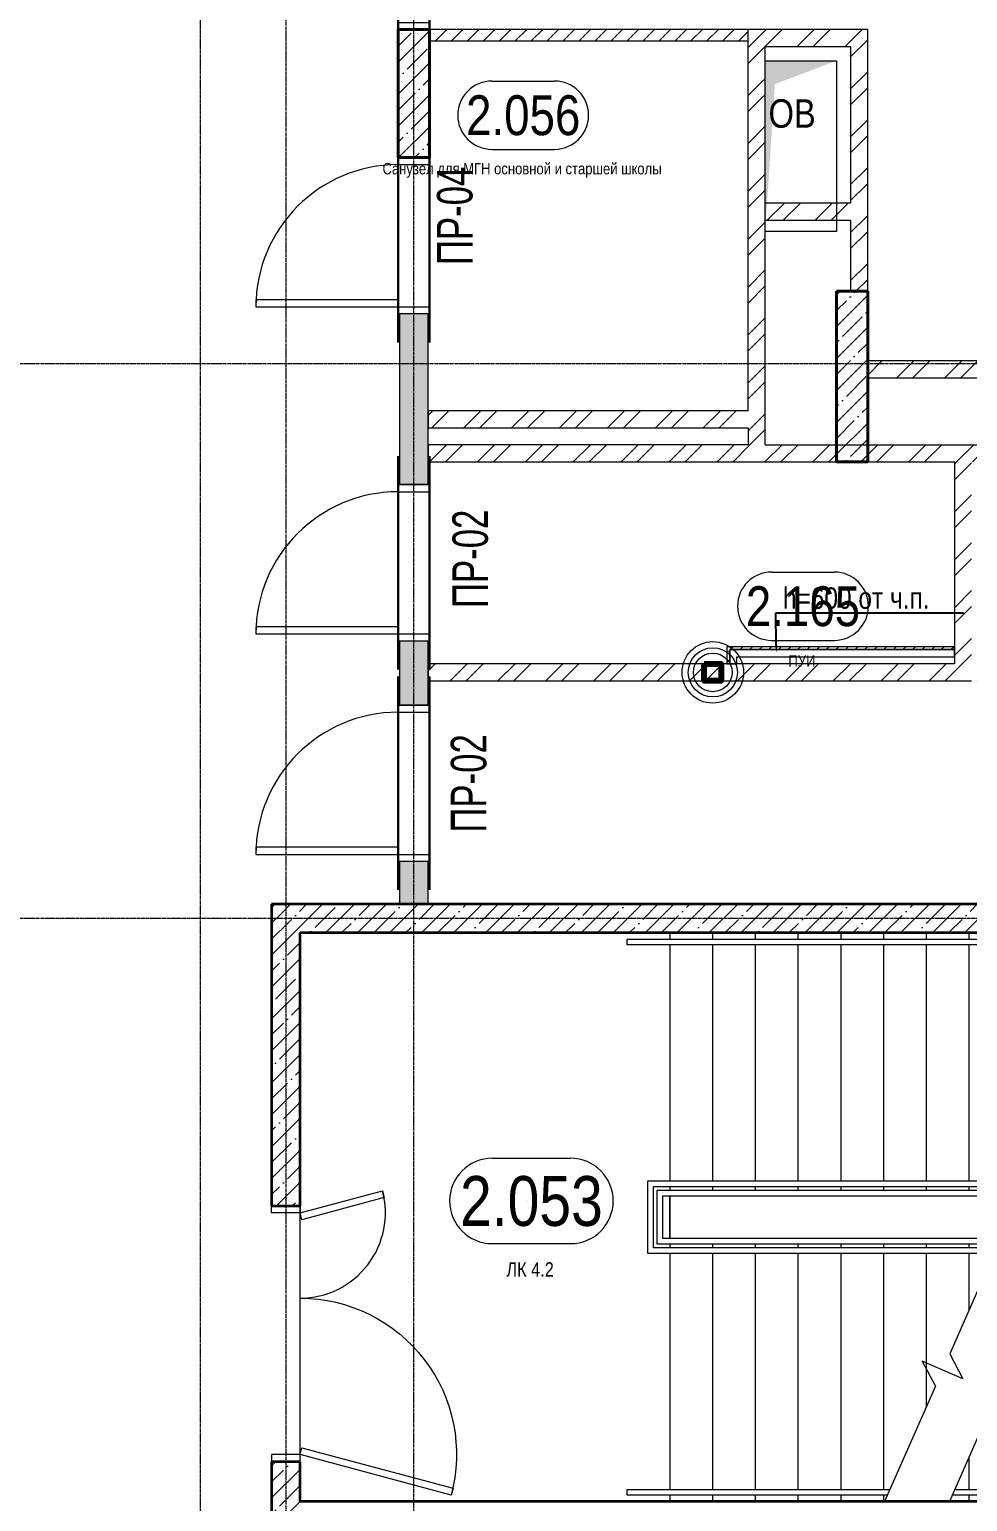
# Model space of a CAD drawing. Header units: millimetres. Extents: x -231292 to 573618, y -153144 to 564035.
# Drawn here: x 112982 to 119575, y 50530 to 60880 of the extents above; entities that cross this region are included whole.
import ezdxf
from ezdxf import colors
from ezdxf.entities.mleader import LeaderData, LeaderLine
from ezdxf.enums import TextEntityAlignment as Align
from ezdxf.math import Vec2, Vec3

# ---------------------------------------------------------------- set-up
doc = ezdxf.new("R2010")
doc.units = ezdxf.units.MM
doc.linetypes.add('CENTER2', pattern=[28.575, 19.05, -3.175, 3.175, -3.175])
doc.linetypes.add('HIDDEN2', pattern=[4.7625, 3.175, -1.5875])
doc.layers.get('0').update_dxf_attribs({"color": 250})
doc.layers.get('Defpoints').update_dxf_attribs({"color": 250})
for name, color, linetype, lineweight in [('АР_Area', 250, 'Continuous', 5), ('АР_Двери', 250, 'Continuous', 9), ('АР_Колонны', 250, 'Continuous', 35), ('АР_Стены ГКЛ', 250, 'Continuous', 15), ('АР_Стены ЖБ', 250, 'Continuous', 35), ('АР_Стены кирпич', 250, 'Continuous', 20), ('АР_Стены ПЕНОблок', 250, 'Continuous', 20), ('АР_Ф_ЛК', 250, 'Continuous', 5), ('АР_Штриховка', 250, 'Continuous', 0), ('КМ_Фахверки', 250, 'Continuous', 80), ('ОВ_Шахты', 250, 'Continuous', 5), ('РД_Оси_100', 250, 'Continuous', 0)]:
    doc.layers.add(name, color=color, linetype=linetype, lineweight=lineweight)
for name, color, linetype, lineweight, plot in [('АР_Делит', 250, 'Continuous', 0, False), ('РД_Проем', 250, 'Continuous', 0, False), ('РД_проем_инж перемыч_подсчет', 250, 'Continuous', 30, False)]:
    doc.layers.add(name, color=color, linetype=linetype, lineweight=lineweight, plot=plot)
doc.layers.add('РД_Перемычка инж проемов', color=250, linetype='Continuous')
doc.styles.add('Arial0', font='arial.ttf')
doc.styles.add('style1', font='ARIALN.TTF')
doc.styles.add('ккк', font='isocpeur.ttf', dxfattribs={"width": 0.85, "oblique": 15})
pattern_1 = [(45, (8883.4, 13229.69), (-112.2532, 112.2532), []), (45, (8995.66, 13229.69), (-112.2532, 112.2532), [198.4375, -39.6875, 0, -39.6875])]
pattern_2 = [(45, (8883.4, 13229.69), (-168.3798, 168.3798), []), (45, (8995.66, 13229.69), (-168.3798, 168.3798), [])]
pattern_3 = [(45, (8883.4, 13229.69), (-112.2532, 112.2532), []), (45, (8995.66, 13229.69), (-112.2532, 112.2532), [198.4375, -39.6875, 0, -39.6875])]

# ---------------------------------------------------------------- blocks, each defined once
blk = doc.blocks.new('СОШ_2200_АР_ОСИ_М100_28.05.24')
at = {"layer": 'РД_Оси_100', "linetype": 'CENTER2'}
for p, q in [((119910, 45300), (94200, 45300)), ((119910, 41400), (94200, 41400))]:
    blk.add_line(p, q, dxfattribs=at)
for points in [[(105300, -6155), (105300, 139938.679)], [(105900, 139938.679), (105900, -6155)], [(106800, -6155), (106800, 139938.679)]]:
    blk.add_lwpolyline(points, dxfattribs=at)
blk = doc.blocks.new('ЛК_4000х8500_2эт')
at = {"color": 5}
for points in [[(6300, 3915), (2100, 3915), (2100, 3955), (6600, 3955), (6600, 3915), (6300, 3915)], [(3929, 45), (2100, 45), (2100, 85), (3946, 85)], [(4401, 85), (6600, 85), (6600, 45), (4383, 45)]]:
    blk.add_lwpolyline(points, dxfattribs=at)
at = {"layer": 'АР_Делит'}
blk.add_lwpolyline([(-200, 4000), (8300, 4000), (8300, 0), (-200, 0)], close=True, dxfattribs=at)
at = {"layer": 'АР_Ф_ЛК', "color": 5}
for p, q in [((2400, 4000), (2400, 3955)), ((2700, 4000), (2700, 3955)), ((3000, 4000), (3000, 3955)), ((3300, 4000), (3300, 3955)), ((3600, 4000), (3600, 3955)), ((3900, 4000), (3900, 3955)), ((4200, 4000), (4200, 3955)), ((4500, 4000), (4500, 3955)), ((4800, 4000), (4800, 3955)), ((5100, 4000), (5100, 3955)), ((5400, 4000), (5400, 3955)), ((5700, 4000), (5700, 3955)), ((6000, 4000), (6000, 3955)), ((6300, 4000), (6300, 3955)), ((2400, 3915), (2400, 2255)), ((2700, 3915), (2700, 2255)), ((3000, 3915), (3000, 2255)), ((3300, 3915), (3300, 2255)), ((3600, 3915), (3600, 2255)), ((3900, 3915), (3900, 2255)), ((4200, 3915), (4200, 2255)), ((4500, 3915), (4500, 2255)), ((4800, 3915), (4800, 2255)), ((5100, 3915), (5100, 2255)), ((5400, 3915), (5400, 2255)), ((5700, 3915), (5700, 2255)), ((6000, 3915), (6000, 2255)), ((6300, 3915), (6300, 2255)), ((2400, 2215), (2400, 2190)), ((2700, 2215), (2700, 2190)), ((3000, 2215), (3000, 2190)), ((3300, 2215), (3300, 2190)), ((3600, 2215), (3600, 2190)), ((3900, 2215), (3900, 2190)), ((4200, 2215), (4200, 2190)), ((4500, 2215), (4500, 2190)), ((4800, 2215), (4800, 2190)), ((5100, 2215), (5100, 2190)), ((5400, 2215), (5400, 2190)), ((5700, 2215), (5700, 2190)), ((6000, 2215), (6000, 2190)), ((6300, 2215), (6300, 2190)), ((2400, 2150), (2400, 1850)), ((6300, 2150), (6300, 1850)), ((2400, 1810), (2400, 1785)), ((2700, 1810), (2700, 1785)), ((3000, 1810), (3000, 1785)), ((3300, 1810), (3300, 1785)), ((3600, 1810), (3600, 1785)), ((3900, 1810), (3900, 1785)), ((4200, 1810), (4200, 1785)), ((4500, 1810), (4500, 1785)), ((5400, 1810), (5400, 1785)), ((5700, 1810), (5700, 1785)), ((6000, 1810), (6000, 1785)), ((6300, 1810), (6300, 1785)), ((2400, 1745), (2400, 85)), ((2700, 1745), (2700, 85)), ((3000, 1745), (3000, 85)), ((3300, 1745), (3300, 85)), ((3600, 1745), (3600, 85)), ((3900, 1745), (3900, 85)), ((4200, 1745), (4200, 661)), ((4500, 1745), (4500, 1341)), ((5100, 1671), (5100, 85)), ((5400, 1745), (5400, 85)), ((5700, 1745), (5700, 85)), ((6000, 1745), (6000, 85)), ((6300, 1745), (6300, 85)), ((4800, 912), (4800, 85)), ((4500, 309), (4500, 85)), ((2400, 45), (2400, 0)), ((2700, 45), (2700, 0)), ((3000, 45), (3000, 0)), ((3300, 45), (3300, 0)), ((3600, 45), (3600, 0)), ((3900, 45), (3900, 0)), ((4500, 45), (4500, 0)), ((4800, 45), (4800, 0)), ((5100, 45), (5100, 0)), ((5400, 45), (5400, 0)), ((5700, 45), (5700, 0)), ((6000, 45), (6000, 0)), ((6300, 45), (6300, 0))]:
    blk.add_line(p, q, dxfattribs=at)
at = {"layer": 'АР_Ф_ЛК'}
for points in [[(6300, 3085, 0, 150, 0), (5834, 3085, 0, 0, 0), (2400, 3085, 0, 0, 0)], [(2400, 915, 0, 150, 0), (2866, 915, 0, 0, 0), (4200, 915, 0, 0, 0)], [(4922, 915, 0, 150, 0), (5388, 915, 0, 0, 0), (6300, 915, 0, 0, 0)]]:
    blk.add_lwpolyline(points, format="xyseb", dxfattribs=at)
at = {"layer": 'АР_Ф_ЛК', "color": 5}
for points in [[(4678, 1745), (2245, 1745), (2245, 2255), (6455, 2255), (6455, 1745), (5133, 1745)], [(4696, 1785), (2285, 1785), (2285, 2215), (6415, 2215), (6415, 1785), (5150, 1785)], [(4707, 1810), (2310, 1810), (2310, 2190), (6390, 2190), (6390, 1810), (5161, 1810)]]:
    blk.add_lwpolyline(points, dxfattribs=at)
for points in [[(2350, 2150), (6350, 2150), (6350, 1850), (2350, 1850)], [(2400, 2150), (6300, 2150), (6300, 1850), (2400, 1850)]]:
    blk.add_lwpolyline(points, close=True, dxfattribs=at)
at = {"layer": 'АР_Ф_ЛК', "lineweight": 0}
for points in [[(4724, 1850), (4367, 1039), (4459, 862), (4173, 988), (4266, 811), (3909, 0)], [(5179, 1850), (4822, 1039), (4914, 862), (4628, 988), (4721, 811), (4364, 0)]]:
    blk.add_lwpolyline(points, dxfattribs=at)
blk = doc.blocks.new('otv')
at = {"linetype": 'Continuous'}
blk.add_lwpolyline([(0, -1), (0, 0), (1, 0), (1, -1)], close=True, dxfattribs=at)
blk.add_solid([(0, -1), (0, 0), (0.1346, -0.1366), (1, 0)], dxfattribs=at)
blk = doc.blocks.new('Ф_крпич 120')
at = {"layer": 'АР_Делит', "color": 1}
for radius in [216, 173, 136]:
    blk.add_circle((60, -60), radius, dxfattribs=at)
at = {"layer": 'КМ_Фахверки'}
blk.add_lwpolyline([(0, 0), (120, 0), (120, -120), (0, -120)], close=True, dxfattribs=at)
at = {"layer": 'КМ_Фахверки', "lineweight": 5}
blk.add_lwpolyline([(6, -6), (114, -6), (114, -114), (6, -114)], close=True, dxfattribs=at)
blk = doc.blocks.new('MOK-МаркаПом_овал_ареал')
for p, q in [((-2.75, 3), (2.75, 3)), ((-2.75, -3), (2.75, -3))]:
    blk.add_line(p, q)
for centre, radius, start, end in [((-2.75, 0), 3, 90, 270), ((2.75, 0), 3, 270, 90), ((-3.75, 0), 3.5, 0, 0.001)]:
    blk.add_arc(centre, radius, start, end)
at = {"color": 0, "style": 'style1'}
blk.add_attdef('АР-ПОМЕЩЕНИЕ:НОМЕР', text='', height=3.5, dxfattribs=at).set_placement((0, 0), align=Align.MIDDLE)
at = {"layer": 'Defpoints', "color": 2, "style": 'style1'}
blk.add_attdef('АР-ПОМЕЩЕНИЕ:НАИМЕНОВАНИЕ', text='', height=1, dxfattribs=at).set_placement((-0.09, -4.81), align=Align.MIDDLE)
blk = doc.blocks.new('MOK-МаркаПеремычки')
at = {"color": 0, "style": 'ккк', "oblique": 15, "width": 0.85}
blk.add_attdef('АР-ПРОЕМ:ПЕРЕМЫЧКА', text='', height=2.5, dxfattribs=at).set_placement((0, 0), align=Align.MIDDLE)

msp = doc.modelspace()

# ---------------------------------------------------------------- hatches: boundary and pattern name
at = {"layer": 'АР_Стены ГКЛ', "linetype": 'Continuous', "lineweight": 0}
h = msp.add_hatch(dxfattribs=at)
h.set_pattern_fill('ANSI31', color=256, scale=15, angle=-360, style=0)
h.set_pattern_definition([(45, (8883.403, 13229.686), (-33.67596, 33.67596), [])])
h.paths.add_polyline_path([(117883.403, 56539.686), (117903.403, 56519.686), (119483.402, 56519.686), (119483.402, 56539.686)], flags=0)
h = msp.add_hatch(dxfattribs=at)
h.set_pattern_fill('ANSI31', color=256, scale=15, style=0)
h.set_pattern_definition([(45, (8883.403, 13229.686), (-33.67596, 33.67596), [])])
h.paths.add_polyline_path([(117883.403, 56419.686), (117903.403, 56419.686), (117903.403, 56519.686), (117883.403, 56539.686)], flags=0)
at = {"layer": 'АР_Штриховка', "linetype": 'Continuous', "lineweight": 5}
h = msp.add_hatch(dxfattribs=at)
h.set_pattern_fill('ANSI35', color=256, scale=25, style=0)
h.set_pattern_definition(pattern_3)
h.paths.add_polyline_path([(115793.403, 60879.686), (115573.403, 60879.686), (115573.403, 59979.686), (115793.403, 59979.686)], flags=0)
at = {"layer": 'АР_Штриховка', "linetype": 'Continuous', "lineweight": 0, "ltscale": 0.5}
h = msp.add_hatch(dxfattribs=at)
h.set_pattern_fill('ANSI31', color=256, scale=25, angle=-360, style=0)
h.set_pattern_definition([(45, (8883.4, 13229.69), (-56.1266, 56.1266), [])])
h.paths.add_polyline_path([(118033.403, 60799.686), (118033.403, 60879.686), (115793.403, 60879.686), (115793.403, 60799.686)], flags=0)
at = {"layer": 'АР_Штриховка', "linetype": 'Continuous', "lineweight": 0}
h = msp.add_hatch(dxfattribs=at)
h.set_pattern_fill('ANSI32', color=256, scale=25, angle=-360, style=0)
h.set_pattern_definition([(45, (8883.4, 13229.69), (-168.3798, 168.3798), []), (45, (8995.66, 13229.69), (-168.3798, 168.3798), [])])
h.paths.add_polyline_path([(118153.403, 58199.686), (118063.403, 58159.686), (118033.403, 58079.686), (118033.403, 57959.686), (118073.403, 57929.686), (118153.403, 57959.686)], flags=0)
h.paths.add_polyline_path([(118153.403, 60759.686), (118033.403, 60879.686), (118033.403, 59539.919), (118123.403, 59579.919), (118153.403, 59659.919)], flags=0)
h.paths.add_polyline_path([(118153.403, 59539.919), (118123.403, 59579.919), (118033.403, 59539.919), (118033.403, 58199.686), (118063.403, 58159.686), (118153.403, 58199.686)], flags=0)
h = msp.add_hatch(dxfattribs=at)
h.set_pattern_fill('ANSI32', color=256, scale=25, angle=-360, style=0)
h.set_pattern_definition([(45, (8883.4, 13229.69), (-168.3798, 168.3798), []), (45, (8995.66, 13229.69), (-168.3798, 168.3798), [])])
h.paths.add_polyline_path([(118033.403, 60879.686), (118153.403, 60759.686), (118753.404, 60759.686), (118873.404, 60879.686)], flags=0)
h = msp.add_hatch(dxfattribs=at)
h.set_pattern_fill('ANSI32', color=256, scale=25, angle=-360, style=0)
h.set_pattern_definition(pattern_2)
h.paths.add_polyline_path([(118873.404, 60879.686), (118753.404, 60759.686), (118753.404, 59659.918), (118783.404, 59579.918), (118873.404, 59539.918)], flags=0)
h.paths.add_polyline_path([(118873.404, 59539.918), (118783.404, 59579.918), (118753.404, 59539.918), (118753.403, 59039.686), (118873.403, 59039.686)], flags=0)
h = msp.add_hatch(dxfattribs=at)
h.set_pattern_fill('AR-CONC', color=256, angle=-315, style=0)
h.set_pattern_definition([(95, (8883.4, 13229.69), (140.09465, 117.55338), [19.05, -209.55]), (40, (8883.4, 13229.69), (-160.01845, 110.17673), [15.24, -167.64058]), (145.45144, (8895.08, 13239.48), (-19.9238, 227.7301), [16.19, -178.09024]), (91.1842, (8847.48, 13265.6), (221.41024, 161.9534), [28.575, -314.325]), (141.63556, (8865.93, 13279.1), (-7.0866, 342.82676), [24.285, -267.1356]), (36.18415, (8847.48, 13265.6), (-7.0866, 342.82676), [22.86, -251.4597]), (66, (8874.42, 13274.59), (179.51998, 34.89515), [19.05, -209.55]), (11, (8874.42, 13274.59), (-86.53993, 173.9412), [15.24, -167.64]), (116.45145, (8889.38, 13277.5), (92.98005, 208.83634), [16.19, -178.08994]), (82.5, (8883.4, 13229.686), (-57.60547, 61.973414), [0, -165.608, 0, -170.18, 0, -168.275]), (52.5, (8883.4, 13229.69), (-23.58973, 118.087), [0, -97.028, 0, -161.798, 0, -64.135]), (12.5, (8843.35, 13189.634), (99.927863, 91.826196), [0, -63.5, 0, -198.12, 0, -262.89]), (2.5, (8825.39, 13171.67), (86.7639, 122.72239), [0, -82.55, 0, -131.572, 0, -186.69])])
h.paths.add_polyline_path([(115783.403, 59980.686), (115583.403, 59980.686), (115583.403, 59979.686), (115783.403, 59979.686)], flags=0)
h.paths.add_polyline_path([(115783.403, 58879.686), (115583.403, 58879.686), (115583.403, 57679.686), (115783.403, 57679.686)], flags=0)
h.paths.add_polyline_path([(115783.403, 56579.686), (115583.403, 56579.686), (115583.403, 56129.69), (115783.403, 56129.69)], flags=0)
h.paths.add_polyline_path([(115783.403, 55029.69), (115583.403, 55029.69), (115583.403, 54729.686), (115783.403, 54729.686)], flags=0)
h = msp.add_hatch(dxfattribs=at)
h.set_pattern_fill('ANSI32', color=256, scale=25, angle=-360, style=0)
h.set_pattern_definition([(45, (8883.4, 13229.69), (-168.3798, 168.3798), []), (45, (8995.66, 13229.69), (-168.3798, 168.3798), [])])
h.paths.add_polyline_path([(118153.403, 59659.919), (118123.403, 59579.919), (118153.403, 59539.919), (118753.404, 59539.918), (118783.404, 59579.918), (118753.404, 59659.918)], flags=0)
at = {"layer": 'АР_Штриховка', "linetype": 'Continuous', "lineweight": 5}
h = msp.add_hatch(dxfattribs=at)
h.set_pattern_fill('ANSI35', color=256, scale=25, style=0)
h.set_pattern_definition(pattern_3)
h.paths.add_polyline_path([(118873.402, 59039.686), (118653.402, 59039.686), (118653.402, 57839.686), (118873.402, 57839.686)], flags=0)
at = {"layer": 'АР_Штриховка', "linetype": 'Continuous', "lineweight": 0}
h = msp.add_hatch(dxfattribs=at)
h.set_pattern_fill('ANSI32', color=256, scale=25, style=0)
h.set_pattern_definition([(45, (8883.4, 13229.69), (-168.3798, 168.3798), []), (45, (8995.66, 13229.69), (-168.3798, 168.3798), [])])
h.paths.add_polyline_path([(118873.402, 58549.686), (118873.402, 58429.686), (120433.357, 58429.686), (120493.358, 58489.686), (120433.36, 58549.686)], flags=0)
h.paths.add_polyline_path([(120553.36, 58549.686), (120493.358, 58489.686), (120553.357, 58429.686), (121463.167, 58429.686), (121543.166, 58459.686), (121583.167, 58549.686)], flags=0)
h.paths.add_polyline_path([(121583.167, 58549.686), (121543.166, 58459.686), (121583.167, 58429.686), (123383.403, 58429.686), (123383.403, 58549.686)], flags=0)
h = msp.add_hatch(dxfattribs=at)
h.set_pattern_fill('ANSI32', color=256, scale=25, style=0)
h.set_pattern_definition(pattern_2)
h.paths.add_polyline_path([(118033.403, 58079.686), (118063.403, 58159.686), (118033.403, 58199.686), (115783.403, 58199.686), (115783.403, 58079.686)], flags=0)
h = msp.add_hatch(dxfattribs=at)
h.set_pattern_fill('ANSI32', color=256, scale=25, style=0)
h.set_pattern_definition([(45, (8883.4, 13229.69), (-168.3798, 168.3798), []), (45, (8995.66, 13229.69), (-168.3798, 168.3798), [])])
h.paths.add_polyline_path([(118033.403, 57839.686), (118073.403, 57929.686), (118033.403, 57959.686), (115783.403, 57959.686), (115783.403, 57839.686)], flags=0)
h.paths.add_polyline_path([(119483.403, 57839.686), (119563.403, 57869.686), (119603.403, 57959.686), (118153.403, 57959.686), (118073.403, 57929.686), (118033.403, 57839.686)], flags=0)
h.paths.add_polyline_path([(120553.345, 57839.686), (120513.345, 57929.686), (120433.345, 57959.686), (119603.403, 57959.686), (119563.403, 57869.686), (119603.403, 57839.686)], flags=0)
h.paths.add_polyline_path([(123383.403, 57839.686), (123383.403, 57959.686), (121583.109, 57959.686), (121543.111, 57929.686), (121583.109, 57839.686)], flags=0)
h.paths.add_polyline_path([(121583.109, 57839.686), (121543.111, 57929.686), (121463.109, 57959.686), (120553.345, 57959.686), (120513.345, 57929.686), (120553.345, 57839.686)], flags=0)
h = msp.add_hatch(dxfattribs=at)
h.set_pattern_fill('ANSI32', color=256, scale=25, style=0)
h.set_pattern_definition([(45, (8883.4, 13229.69), (-168.3798, 168.3798), []), (45, (8995.66, 13229.69), (-168.3798, 168.3798), [])])
h.paths.add_polyline_path([(119483.403, 56419.686), (119563.403, 56389.686), (119603.403, 56419.686), (119603.403, 57839.686), (119563.403, 57869.686), (119483.403, 57839.686)], flags=0)
h = msp.add_hatch(dxfattribs=at)
h.set_pattern_fill('ANSI32', color=256, scale=25, style=0)
h.set_pattern_definition([(45, (8883.4, 13229.69), (-168.3798, 168.3798), []), (45, (8995.66, 13229.69), (-168.3798, 168.3798), [])])
h.paths.add_polyline_path([(115783.403, 56419.686), (115783.403, 56299.686), (119603.403, 56299.686), (119563.403, 56389.686), (119483.403, 56419.686)], flags=0)
h.paths.add_polyline_path([(119603.403, 56419.686), (119563.403, 56389.686), (119603.403, 56299.686), (119803.403, 56299.686), (119803.403, 56419.686)], flags=0)
at = {"layer": 'АР_Штриховка', "linetype": 'Continuous', "lineweight": 5}
h = msp.add_hatch(dxfattribs=at)
h.set_pattern_fill('ANSI35', color=256, scale=25, angle=-360, style=0)
h.set_pattern_definition(pattern_1)
h.paths.add_polyline_path([(114883.403, 54529.686), (114683.403, 54729.686), (114683.403, 52609.686), (114883.403, 52609.686)], flags=0)
h.paths.add_polyline_path([(114883.403, 50809.686), (114683.403, 50809.686), (114683.403, 50329.686), (114883.403, 50529.686)], flags=0)
h = msp.add_hatch(dxfattribs=at)
h.set_pattern_fill('ANSI35', color=256, scale=25, style=0)
h.set_pattern_definition(pattern_1)
h.paths.add_polyline_path([(114683.403, 54729.686), (114883.403, 54529.686), (123383.403, 54529.686), (123583.403, 54729.686)], flags=0)

# ---------------------------------------------------------------- linework, layer by layer
at = {"layer": 'АР_Двери', "linetype": 'Continuous', "lineweight": 9}
for points in [[(115793.403, 60929.686), (115793.403, 60879.686), (115573.403, 60879.686), (115573.403, 60929.686)], [(115793.403, 59929.686), (115793.403, 59979.686), (115573.403, 59979.686), (115573.403, 59929.686)], [(115573.403, 58929.686), (115573.403, 58979.686), (114573.403, 58979.686), (114573.403, 58929.686)], [(115793.403, 58929.686), (115793.403, 58879.686), (115573.403, 58879.686), (115573.403, 58929.686)], [(115793.403, 57629.686), (115793.403, 57679.686), (115573.403, 57679.686), (115573.403, 57629.686)], [(115573.403, 56629.686), (115573.403, 56679.686), (114573.403, 56679.686), (114573.403, 56629.686)], [(115793.403, 56629.686), (115793.403, 56579.686), (115573.403, 56579.686), (115573.403, 56629.686)], [(115793.403, 56079.69), (115793.403, 56129.69), (115573.403, 56129.69), (115573.403, 56079.69)], [(115573.403, 55079.69), (115573.403, 55129.69), (114573.403, 55129.69), (114573.403, 55079.69)], [(115793.403, 55079.69), (115793.403, 55029.69), (115573.403, 55029.69), (115573.403, 55079.69)], [(115462.958, 52714.978), (115475.899, 52666.681), (114896.344, 52511.39), (114883.403, 52559.686)], [(114683.403, 52559.686), (114683.403, 52609.686), (114883.403, 52609.686), (114883.403, 52559.686)], [(114683.403, 50859.686), (114683.403, 50809.686), (114883.403, 50809.686), (114883.403, 50859.686)], [(114883.403, 50859.686), (114896.344, 50907.982), (115958.862, 50623.281), (115945.921, 50574.985)]]:
    msp.add_lwpolyline(points, close=True, dxfattribs=at)
for centre, radius, start, end in [((115573.403, 58929.686), 1000, 89.999995, 179.999995), ((115573.403, 56629.686), 1000, 89.999995, 179.999995), ((115573.403, 55079.69), 1000, 89.999995, 179.999995), ((114883.403, 52559.686), 600, 270, 15)]:
    msp.add_arc(centre, radius, start, end, dxfattribs=at)
at = {"layer": 'АР_Двери', "linetype": 'Continuous', "lineweight": 9, "extrusion": (0, 0, -1)}
msp.add_arc((-114883.403, 50859.686), 1100, 90, 195, dxfattribs=at)
at = {"layer": 'АР_Колонны', "linetype": 'HIDDEN2', "lineweight": 25}
for p, q in [((115573.403, 60879.686), (115793.403, 60879.686)), ((115573.403, 59979.686), (115573.403, 60879.686)), ((115793.403, 60879.686), (115793.403, 59979.686)), ((115793.403, 59979.686), (115573.403, 59979.686)), ((118653.402, 59039.686), (118873.402, 59039.686)), ((118653.402, 57839.686), (118653.402, 59039.686)), ((118873.402, 59039.686), (118873.402, 57839.686)), ((118873.402, 57839.686), (118653.402, 57839.686))]:
    msp.add_line(p, q, dxfattribs=at)
at = {"layer": 'АР_Колонны', "linetype": 'Continuous', "lineweight": 35}
for p, q in [((115573.403, 59979.686), (115573.403, 60879.686)), ((115573.403, 60879.686), (115793.403, 60879.686)), ((115793.403, 59979.686), (115793.403, 60879.686)), ((115573.403, 59979.686), (115793.403, 59979.686)), ((115573.403, 59979.686), (115793.403, 59979.686)), ((118653.402, 57839.686), (118653.402, 59039.686)), ((118653.402, 59039.686), (118873.402, 59039.686)), ((118873.402, 57839.686), (118873.402, 59039.686)), ((118653.402, 57839.686), (118873.402, 57839.686))]:
    msp.add_line(p, q, dxfattribs=at)
at = {"layer": 'АР_Стены ГКЛ', "linetype": 'Continuous', "lineweight": 5}
for p, q in [((119483.402, 56539.686), (117883.403, 56539.686)), ((117883.403, 56539.686), (117883.403, 56419.686)), ((119483.402, 56519.686), (117903.403, 56519.686)), ((117903.403, 56519.686), (119483.402, 56519.686)), ((117903.403, 56519.686), (117903.403, 56419.686)), ((117903.403, 56419.686), (117903.403, 56519.686)), ((119483.402, 56519.686), (119483.402, 56539.686)), ((119483.402, 56469.686), (119483.402, 56519.686)), ((117883.403, 56419.686), (117903.403, 56419.686)), ((117903.403, 56419.686), (117953.403, 56419.686)), ((117953.403, 56469.686), (119483.402, 56469.686)), ((117953.403, 56419.686), (117953.403, 56469.686))]:
    msp.add_line(p, q, dxfattribs=at)
at = {"layer": 'АР_Стены ЖБ', "linetype": 'Continuous', "lineweight": 40}
for p, q in [((115793.403, 60879.686), (115573.403, 60879.686)), ((115573.403, 60879.686), (115573.403, 59979.686)), ((115793.403, 59979.686), (115793.403, 60879.686)), ((115573.403, 59979.686), (115793.403, 59979.686)), ((118873.402, 59039.686), (118653.402, 59039.686)), ((118653.402, 59039.686), (118653.402, 57839.686)), ((118873.402, 57839.686), (118873.402, 59039.686)), ((118653.402, 57839.686), (118873.402, 57839.686))]:
    msp.add_line(p, q, dxfattribs=at)
at = {"layer": 'АР_Стены ЖБ', "linetype": 'Continuous', "lineweight": 35}
for p, q in [((114683.403, 54729.686), (114683.403, 52609.686)), ((123583.403, 54729.686), (114683.403, 54729.686)), ((114883.403, 52609.686), (114883.403, 54529.686)), ((114883.403, 54529.686), (123383.403, 54529.686)), ((114683.403, 52609.686), (114883.403, 52609.686)), ((114883.403, 50809.686), (114683.403, 50809.686)), ((114683.403, 50809.686), (114683.403, 50329.686)), ((114883.403, 50529.686), (114883.403, 50809.686)), ((123383.403, 50529.686), (114883.403, 50529.686))]:
    msp.add_line(p, q, dxfattribs=at)
at = {"layer": 'АР_Стены кирпич', "linetype": 'Continuous', "lineweight": 20}
for p, q in [((118033.403, 58199.686), (118033.403, 60879.686)), ((118873.404, 60879.686), (118033.403, 60879.686)), ((118873.403, 59039.686), (118873.404, 60879.686)), ((118153.403, 59659.919), (118153.403, 60759.686)), ((118153.403, 60759.686), (118753.404, 60759.686)), ((118753.404, 60759.686), (118753.404, 59659.918)), ((118753.404, 59659.918), (118153.403, 59659.919)), ((118153.403, 57959.686), (118153.403, 59539.919)), ((118153.403, 59539.919), (118753.404, 59539.918)), ((118753.404, 59539.918), (118753.403, 59039.686)), ((118753.403, 59039.686), (118873.403, 59039.686)), ((118873.402, 58549.686), (118873.402, 58429.686)), ((120433.36, 58549.686), (118873.402, 58549.686)), ((118873.402, 58429.686), (120433.357, 58429.686)), ((118033.403, 58199.686), (115783.403, 58199.686)), ((115783.403, 58199.686), (115783.403, 58079.686)), ((115783.403, 58079.686), (118033.403, 58079.686)), ((118033.403, 58079.686), (118033.403, 57959.686)), ((118033.403, 57959.686), (115783.403, 57959.686)), ((115783.403, 57959.686), (115783.403, 57839.686)), ((118153.403, 57959.686), (120433.345, 57959.686)), ((115783.403, 57839.686), (119483.403, 57839.686)), ((119483.403, 57839.686), (119483.403, 56419.686)), ((115783.403, 56419.686), (115783.403, 56299.686)), ((119483.403, 56419.686), (115783.403, 56419.686)), ((115783.403, 56299.686), (119603.403, 56299.686))]:
    msp.add_line(p, q, dxfattribs=at)
at = {"layer": 'АР_Стены ПЕНОблок', "linetype": 'Continuous', "lineweight": 20}
for p, q in [((118033.403, 60879.686), (115793.403, 60879.686)), ((115793.403, 60879.686), (115793.403, 60799.686)), ((118033.403, 60799.686), (118033.403, 60879.686)), ((115793.403, 60799.686), (118033.403, 60799.686)), ((115783.403, 59980.686), (115583.403, 59980.686)), ((115583.403, 59980.686), (115583.403, 59979.686)), ((115583.403, 59979.686), (115783.403, 59979.686)), ((115783.403, 59979.686), (115783.403, 59980.686)), ((115783.403, 58879.686), (115583.403, 58879.686)), ((115583.403, 58879.686), (115583.403, 57679.686)), ((115783.403, 57679.686), (115783.403, 58879.686)), ((115583.403, 57679.686), (115783.403, 57679.686)), ((115783.403, 56579.686), (115583.403, 56579.686)), ((115583.403, 56579.686), (115583.403, 56129.69)), ((115783.403, 56129.69), (115783.403, 56579.686)), ((115583.403, 56129.69), (115783.403, 56129.69)), ((115783.403, 55029.69), (115583.403, 55029.69)), ((115583.403, 55029.69), (115583.403, 54729.686)), ((115783.403, 54729.686), (115783.403, 55029.69)), ((115583.403, 54729.686), (115783.403, 54729.686))]:
    msp.add_line(p, q, dxfattribs=at)
at = {"layer": 'РД_Проем', "linetype": 'Continuous', "lineweight": 0}
for p, q in [((115573.403, 61979.686), (115573.403, 60879.686)), ((115793.403, 61979.686), (115793.403, 60879.686)), ((115573.403, 59979.686), (115573.403, 58879.686)), ((115793.403, 59979.686), (115793.403, 58879.686)), ((115573.403, 57679.686), (115573.403, 56579.686)), ((115793.403, 57679.686), (115793.403, 56579.686)), ((115573.403, 56129.69), (115573.403, 55029.69)), ((115793.403, 56129.69), (115793.403, 55029.69))]:
    msp.add_line(p, q, dxfattribs=at)
at = {"layer": 'РД_проем_инж перемыч_подсчет', "linetype": 'Continuous', "lineweight": 30}
for p, q in [((115573.403, 63029.686), (115573.403, 60879.686)), ((115793.403, 63029.686), (115793.403, 60879.686)), ((115573.403, 59979.686), (115573.403, 58679.686)), ((115793.403, 59979.686), (115793.403, 58679.686)), ((115573.403, 57879.686), (115573.403, 56379.686)), ((115793.403, 57879.686), (115793.403, 56379.686)), ((115573.403, 56329.69), (115573.403, 54829.69)), ((115793.403, 56329.69), (115793.403, 54829.69))]:
    msp.add_line(p, q, dxfattribs=at)

# ---------------------------------------------------------------- block references
at = {"layer": 'АР_Area', "linetype": 'Continuous', "lineweight": 5}
for p, xscale, yscale, zscale, values in [((116452.063, 60277.195), 80, 80, 80, {'АР-ПОМЕЩЕНИЕ:НОМЕР': '2.056', 'АР-ПОМЕЩЕНИЕ:НАИМЕНОВАНИЕ': 'Санузел для МГН основной и старшей школы'}), ((118418.399, 56824.846), 80, 80, 80, {'АР-ПОМЕЩЕНИЕ:НОМЕР': '2.165', 'АР-ПОМЕЩЕНИЕ:НАИМЕНОВАНИЕ': 'ПУИ'}), ((116509.738, 52643.211), 100, 100, 100, {'АР-ПОМЕЩЕНИЕ:НОМЕР': '2.053', 'АР-ПОМЕЩЕНИЕ:НАИМЕНОВАНИЕ': 'ЛК 4.2'})]:
    msp.add_blockref('MOK-МаркаПом_овал_ареал', p, dxfattribs=dict(at, xscale=xscale, yscale=yscale, zscale=zscale)).add_auto_attribs(values)
at = {"layer": 'АР_Ф_ЛК'}
msp.add_blockref('ЛК_4000х8500_2эт', (115083.403, 50529.686), dxfattribs=at)
at = {"layer": 'КМ_Фахверки'}
msp.add_blockref('Ф_крпич 120', (117724.527, 56419.686), dxfattribs=at)
at = {"layer": 'ОВ_Шахты', "xscale": 500, "yscale": 1200}
msp.add_blockref('otv', (118153.404, 60659.686), dxfattribs=at)
at = {"layer": 'РД_Оси_100'}
msp.add_blockref('СОШ_2200_АР_ОСИ_М100_28.05.24', (8883.403, 13229.686), dxfattribs=at)
at = {"layer": 'РД_Перемычка инж проемов', "linetype": 'Continuous', "lineweight": -3}
ref = msp.add_blockref('MOK-МаркаПеремычки', (115970.633, 59569.566, 200), dxfattribs=dict(at, xscale=100, yscale=100, zscale=100, rotation=89.99999999999999))
ref.add_attrib('АР-ПРОЕМ:ПЕРЕМЫЧКА', 'ПР-04', dxfattribs={"layer": '0', "color": 0, "height": 250, "rotation": 90, "style": 'Arial0', "width": 0.7}).set_placement((115970.633, 59569.566, 200), align=Align.MIDDLE)
ref = msp.add_blockref('MOK-МаркаПеремычки', (116079.037, 57158.048, 200), dxfattribs=dict(at, xscale=100, yscale=100, zscale=100, rotation=89.99999999999999))
ref.add_attrib('АР-ПРОЕМ:ПЕРЕМЫЧКА', 'ПР-02', dxfattribs={"layer": '0', "color": 0, "height": 250, "rotation": 90, "style": 'Arial0', "width": 0.7}).set_placement((116079.037, 57158.048, 200), align=Align.MIDDLE)
ref = msp.add_blockref('MOK-МаркаПеремычки', (116068.037, 55579.09, 200), dxfattribs=dict(at, xscale=100, yscale=100, zscale=100, rotation=89.99999999999999))
ref.add_attrib('АР-ПРОЕМ:ПЕРЕМЫЧКА', 'ПР-02', dxfattribs={"layer": '0', "color": 0, "height": 250, "rotation": 90, "style": 'Arial0', "width": 0.7}).set_placement((116068.037, 55579.09, 200), align=Align.MIDDLE)

# ---------------------------------------------------------------- texts
at = {"layer": 'ОВ_Шахты', "insert": (118342.128, 60287.79), "char_height": 200, "width": 1850, "attachment_point": 5, "style": 'style1'}
msp.add_mtext('ОВ', dxfattribs=at)

# ---------------------------------------------------------------- leaders
at = {"layer": 'АР_Стены ГКЛ', "ltscale": 100}
ml = msp.add_multileader_mtext('Standard', dxfattribs=at)
ml.set_content('h=600 от ч.п.', color=256, style='style1')
ml.set_leader_properties(color=256)
ml.build(insert=Vec2(0, 0))
ml.multileader.update_dxf_attribs({"has_dogleg": 0, "text_left_attachment_type": 6, "text_right_attachment_type": 6, "arrow_head_size": 50, "scale": 100})
ctx = ml.context
ctx.base_point, ctx.scale, ctx.char_height, ctx.arrow_head_size, ctx.landing_gap_size, ctx.plane_origin, ctx.plane_x_axis, ctx.plane_y_axis = Vec3(118227.739, 56777.226), 100, 150, 50, 50, Vec3(128416.328, 59795.301), Vec3(1, 0.00000001), Vec3(-0.00000001, 1)
ctx.left_attachment, ctx.right_attachment = 6, 6
notes = []
notes.append((ctx, [(1, (1, 1, 0), (117427.739, 56777.226), (1, 0.00000001), 800, [(0, [(118231.492, 56499.943)], 0, [])])]))
ctx.mtext.insert, ctx.mtext.text_direction, ctx.mtext.rotation, ctx.mtext.flow_direction = Vec3(118277.739, 56957.226), Vec3(1, 0.00000001), 0.00000001, 5
for ctx, leaders in notes:
    for number, flags, end, landing, length, lines in leaders:
        leader = LeaderData()
        leader.index, (leader.has_last_leader_line, leader.has_dogleg_vector, leader.attachment_direction) = number, flags
        leader.last_leader_point, leader.dogleg_vector, leader.dogleg_length = Vec3(end), Vec3(landing), length
        for number, points, colour, breaks in lines:
            line = LeaderLine()
            line.index, line.vertices, line.color, line.breaks = number, Vec3.list(points), colors.encode_raw_color(colour), breaks
            leader.lines.append(line)
        ctx.leaders.append(leader)

doc.saveas('drawing.dxf')
